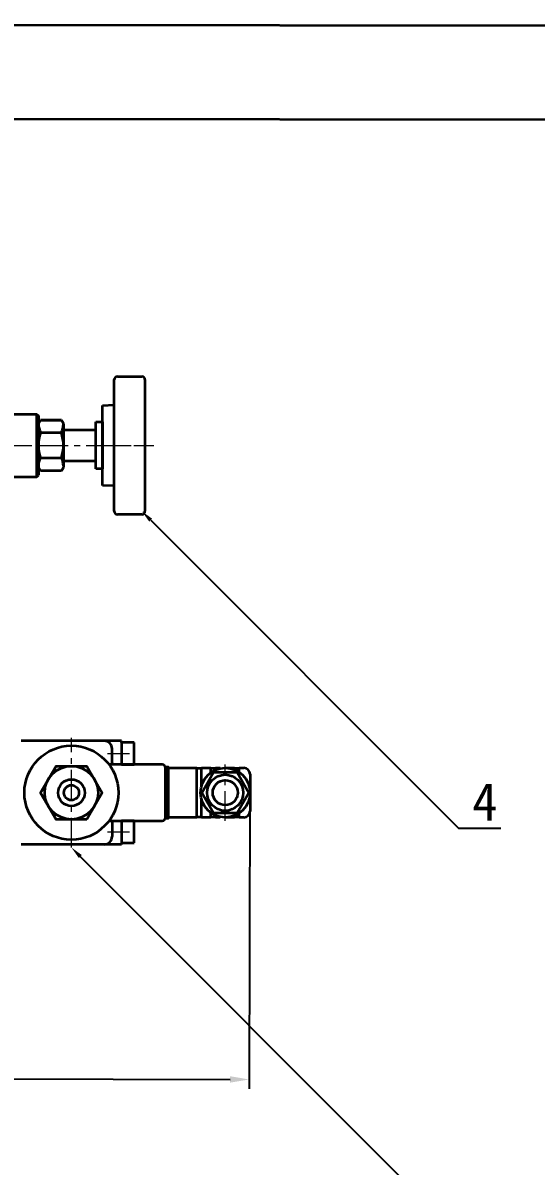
# Model space of a CAD drawing. Header units: millimetres. Extents: x 747 to 1827, y 470 to 2062.
# Drawn here: x 1049.6 to 1158.9, y 821.7 to 1064.9 of the extents above; entities that cross this region are included whole.
import ezdxf
from ezdxf import colors
from ezdxf.entities.mleader import LeaderData, LeaderLine
from ezdxf.math import Vec2, Vec3

# ---------------------------------------------------------------- set-up
doc = ezdxf.new("R2010")
doc.units = ezdxf.units.MM
doc.header["$PDSIZE"] = -1
doc.linetypes.add('CENTER', pattern=[10.16, 6.35, -1.27, 1.27, -1.27])
doc.layers.get('0').update_dxf_attribs({"lineweight": 35})
doc.layers.get('Defpoints').update_dxf_attribs({"lineweight": 35})
doc.layers.add('CENTER', color=1, linetype='CENTER', lineweight=18)
doc.layers.add('标注层', color=4, linetype='Continuous', lineweight=18)
doc.dimstyles.new('ISO-25', dxfattribs={"dimtxt": 2.5, "dimasz": 2.5, "dimexe": 1.25, "dimexo": 0.625, "dimtad": 1, "dimtxsty": 'Standard', "dimcen": 2.5, "dimadec": 0, "dimazin": 0, "dimtfac": 1, "dimtmove": 0, "dimatfit": 3, "dimfxl": 1, "dimarcsym": 0})

# ---------------------------------------------------------------- blocks, each defined once
blk = doc.blocks.new('*D139')
at = {"layer": 'Defpoints', "color": 0, "lineweight": 35, "transparency": 16777216}
for p in [(886.17, 901.71), (1097.94, 901.15), (1097.78, 840.16)]:
    blk.add_point(p, dxfattribs=at)
at = {"layer": '标注层', "color": 0, "lineweight": -2, "transparency": 16777216}
for p, q in [((886.17, 901.71), (886.01, 838.71)), ((1097.94, 901.15), (1097.78, 838.16)), ((890.09, 840.7), (1093.7, 840.17))]:
    blk.add_line(p, q, dxfattribs=at)
at = {"layer": '标注层', "color": 0, "lineweight": 35, "transparency": 16777216}
for points in [[(890.09, 841.38), (890.09, 840.02), (886.01, 840.71)], [(1093.71, 840.85), (1093.7, 839.49), (1097.78, 840.16)]]:
    blk.add_solid(points, dxfattribs=at)
at = {"layer": '标注层', "color": 0, "lineweight": 18, "transparency": 16777216, "insert": (991.91, 843.71), "char_height": 3.5, "attachment_point": 5, "rotation": 359.8501}
blk.add_mtext('318', dxfattribs=at)

msp = doc.modelspace()

# ---------------------------------------------------------------- linework, layer by layer
at = {"lineweight": 35}
for p, q in [((747.426, 1064.926), (1567.569, 1063.784)), ((767.398, 1044.898), (1567.541, 1043.784)), ((1070.596, 911.839), (1070.596, 907.17)), ((1073.264, 911.839), (1070.596, 911.839)), ((1073.264, 907.17), (1073.264, 911.839)), ((1070.596, 907.17), (1073.264, 907.17)), ((1070.596, 895.164), (1070.596, 890.495)), ((1073.264, 895.164), (1070.596, 895.164)), ((1073.264, 890.495), (1073.264, 895.164)), ((1070.596, 890.495), (1073.264, 890.495))]:
    msp.add_line(p, q, dxfattribs=at)
for p, q in [((1069.042, 961.032), (1069.042, 989.046)), ((1069.709, 989.713), (1074.912, 989.713)), ((1075.579, 989.046), (1075.579, 961.032)), ((1066.574, 983.544), (1069.042, 983.644)), ((1066.574, 966.535), (1066.574, 983.544)), ((1041.895, 981.709), (1052.567, 981.709)), ((1052.567, 968.369), (1052.567, 981.709)), ((1052.567, 981.709), (1052.901, 981.376)), ((1052.901, 981.376), (1052.901, 968.703)), ((1052.901, 979.708), (1053.318, 980.431)), ((1057.82, 980.431), (1053.318, 980.431)), ((1053.318, 980.431), (1057.82, 980.431)), ((1058.237, 979.708), (1057.82, 980.431)), ((1052.901, 970.735), (1052.901, 979.536)), ((1057.786, 977.735), (1053.352, 977.735)), ((1058.237, 979.708), (1058.237, 970.37)), ((1058.237, 978.374), (1065.107, 978.374)), ((1065.107, 970.037), (1065.107, 980.042)), ((1065.107, 980.042), (1066.574, 980.042)), ((1066.574, 980.042), (1066.574, 970.037)), ((1052.901, 970.37), (1053.318, 969.648)), ((1057.85, 972.344), (1053.288, 972.344)), ((1058.237, 970.37), (1057.82, 969.648)), ((1065.107, 971.704), (1058.237, 971.704)), ((1041.895, 968.369), (1052.567, 968.369)), ((1052.567, 968.369), (1052.901, 968.703)), ((1057.82, 969.648), (1053.318, 969.648)), ((1066.574, 970.037), (1065.107, 970.037)), ((1069.042, 966.435), (1066.574, 966.535)), ((1074.912, 960.365), (1069.709, 960.365)), ((1070.596, 912.172), (1049.252, 912.172)), ((1070.596, 911.839), (1070.596, 912.172)), ((1068.595, 907.503), (1068.595, 910.505)), ((1070.596, 911.839), (1070.596, 907.17)), ((1079.267, 907.17), (1067.928, 907.17)), ((1079.934, 895.831), (1079.934, 906.503)), ((1080.601, 895.898), (1080.601, 906.436)), ((1080.601, 906.436), (1086.604, 906.436)), ((1086.604, 895.898), (1086.604, 906.436)), ((1087.605, 906.302), (1086.604, 906.302)), ((1087.605, 906.436), (1089.606, 906.436)), ((1087.605, 902.605), (1087.605, 906.436)), ((1089.606, 905.451), (1089.606, 906.436)), ((1090.606, 906.302), (1089.606, 906.302)), ((1090.606, 906.014), (1090.606, 906.436)), ((1090.606, 906.436), (1091.607, 906.436)), ((1091.607, 906.327), (1091.607, 906.436)), ((1092.607, 906.436), (1092.607, 906.436)), ((1092.607, 906.436), (1094.608, 906.436)), ((1094.608, 906.068), (1094.608, 906.436)), ((1095.609, 906.302), (1094.608, 906.302)), ((1095.609, 906.436), (1096.609, 906.436)), ((1095.609, 905.543), (1095.609, 906.436)), ((1097.943, 905.102), (1097.943, 897.232)), ((1087.605, 895.898), (1087.605, 899.729)), ((1067.928, 895.164), (1079.267, 895.164)), ((1070.596, 895.164), (1070.596, 890.495)), ((1086.604, 895.898), (1080.601, 895.898)), ((1086.604, 896.032), (1087.605, 896.032)), ((1089.606, 895.898), (1087.605, 895.898)), ((1089.606, 895.898), (1089.606, 896.883)), ((1089.606, 896.032), (1090.606, 896.032)), ((1090.606, 895.898), (1090.606, 896.32)), ((1091.607, 895.898), (1090.606, 895.898)), ((1091.607, 895.898), (1091.607, 896.007)), ((1092.607, 895.898), (1092.607, 895.898)), ((1094.608, 895.898), (1092.607, 895.898)), ((1094.608, 895.898), (1094.608, 896.265)), ((1094.608, 896.032), (1095.609, 896.032)), ((1095.609, 895.898), (1095.609, 896.791)), ((1096.609, 895.898), (1095.609, 895.898)), ((1068.595, 894.83), (1068.595, 891.829)), ((1070.596, 890.161), (1049.252, 890.161)), ((1070.596, 890.495), (1070.596, 890.161))]:
    msp.add_line(p, q)
for points in [[(1063.197, 895.497), (1056.651, 895.497), (1053.378, 901.167), (1056.651, 906.836), (1063.197, 906.836), (1066.471, 901.167)], [(1079.934, 895.731), (1080.601, 895.731), (1080.601, 906.603), (1079.934, 906.603)], [(1095.177, 896.831), (1090.171, 896.831), (1087.668, 901.167), (1090.171, 905.502), (1095.177, 905.502), (1097.68, 901.167)]]:
    msp.add_lwpolyline(points, close=True)
for centre, radius in [((1059.924, 901.167), 10.005), ((1059.924, 901.167), 5.669), ((1092.674, 901.167), 5.269), ((1092.674, 901.167), 3.835), ((1059.924, 901.167), 2.835), ((1059.924, 901.167), 1.607), ((1092.674, 901.167), 2.668)]:
    msp.add_circle(centre, radius)
for centre, radius, start, end in [((1069.709, 989.046), 0.667, 90, 180), ((1074.912, 989.046), 0.667, 0, 90), ((1056.901, 979.648), 4.002, 181.5997, 208.5592), ((1061.185, 975.039), 8.284, 161.00938, 198.99062), ((1054.237, 979.648), 4.002, 331.4408, 358.4003), ((1049.953, 975.039), 8.284, 341.00938, 18.99062), ((1056.901, 970.623), 4.002, 154.53536, 178.4003), ((1054.237, 970.623), 4.002, 1.5997, 25.46464), ((1069.709, 961.032), 0.667, 180, 270), ((1074.912, 961.032), 0.667, 270, 0), ((1066.928, 910.505), 1.667, 0, 90), ((1069.596, 907.503), 1, 180, 199.47122), ((1079.267, 906.503), 0.667, 0, 90), ((1096.609, 905.102), 1.334, 0, 90), ((1069.596, 894.83), 1, 160.52878, 180), ((1079.267, 895.831), 0.667, 270, 0), ((1096.609, 897.232), 1.334, 270, 0), ((1066.928, 891.829), 1.667, 270, 0)]:
    msp.add_arc(centre, radius, start, end)
at = {"layer": 'CENTER'}
for p, q in [((1024.857, 975.039), (1053.588, 975.039)), ((1052.901, 975.039), (1077.455, 975.039)), ((1066.278, 975.039), (1075.579, 975.039)), ((1059.924, 889.494), (1059.924, 912.839)), ((1067.595, 909.504), (1072.264, 909.504)), ((1092.674, 895.165), (1092.674, 907.131)), ((1067.595, 892.829), (1072.264, 892.829))]:
    msp.add_line(p, q, dxfattribs=at)

# ---------------------------------------------------------------- dimensions: what is measured, and where the dimension line sits
at = {"layer": '标注层', "lineweight": 18}
dim = msp.add_aligned_dim(p1=(886.171, 901.707), p2=(1097.943, 901.153), distance=-60.998, text='318', dimstyle='ISO-25', override={"dimtxt": 3.5, "dimasz": 4.08, "dimexe": 2, "dimexo": 0, "dimgap": 1.524, "dimtoh": 1, "dimzin": 0, "dimadec": 2, "dimtzin": 0}, dxfattribs=at)
dim.commit()
dim.dimension.update_dxf_attribs({"geometry": '*D139', "text_midpoint": (991.906, 843.707)})

# ---------------------------------------------------------------- leaders
ml = msp.add_multileader_mtext('Standard', dxfattribs=at)
ml.set_content('4', color=256)
ml.set_leader_properties()
ml.build(insert=Vec2(0, 0))
ml.multileader.update_dxf_attribs({"text_left_attachment_type": 6, "text_right_attachment_type": 6, "text_top_attachment_type": 10, "text_bottom_attachment_type": 10, "dogleg_length": 0.36, "arrow_head_size": 2.668})
ctx = ml.context
ctx.base_point, ctx.char_height, ctx.arrow_head_size, ctx.landing_gap_size, ctx.plane_origin = Vec3(1142.563, 893.621), 8.004, 2.668, 2.668, Vec3(1074.912, 961.032)
ctx.left_attachment, ctx.right_attachment, ctx.top_attachment, ctx.bottom_attachment = 6, 6, 10, 10
notes = []
notes.append((ctx, [(0, (1, 1, 0), (1142.323, 893.621), (1, 0), 0.24, [(0, [(1074.912, 961.032)], 0, [])])]))
ctx.mtext.insert, ctx.mtext.flow_direction = Vec3(1145.231, 903.226), 5
ml = msp.add_multileader_mtext('Standard', dxfattribs=at)
ml.set_content('5', color=256)
ml.set_leader_properties()
ml.build(insert=Vec2(0, 0))
ml.multileader.update_dxf_attribs({"text_left_attachment_type": 6, "text_right_attachment_type": 6, "text_top_attachment_type": 10, "text_bottom_attachment_type": 10, "dogleg_length": 0.36, "arrow_head_size": 2.668})
ctx = ml.context
ctx.base_point, ctx.char_height, ctx.arrow_head_size, ctx.landing_gap_size, ctx.plane_origin = Vec3(1142.563, 807.095), 8.004, 2.668, 2.668, Vec3(1059.924, 889.494)
ctx.left_attachment, ctx.right_attachment, ctx.top_attachment, ctx.bottom_attachment = 6, 6, 10, 10
notes.append((ctx, [(0, (1, 1, 0), (1142.323, 807.095), (1, 0), 0.24, [(0, [(1059.924, 889.494)], 0, [])])]))
ctx.mtext.insert, ctx.mtext.flow_direction = Vec3(1145.231, 816.7), 5
for ctx, leaders in notes:
    for number, flags, end, landing, length, lines in leaders:
        leader = LeaderData()
        leader.index, (leader.has_last_leader_line, leader.has_dogleg_vector, leader.attachment_direction) = number, flags
        leader.last_leader_point, leader.dogleg_vector, leader.dogleg_length = Vec3(end), Vec3(landing), length
        for number, points, colour, breaks in lines:
            line = LeaderLine()
            line.index, line.vertices, line.color, line.breaks = number, Vec3.list(points), colors.encode_raw_color(colour), breaks
            leader.lines.append(line)
        ctx.leaders.append(leader)

doc.saveas('drawing.dxf')
